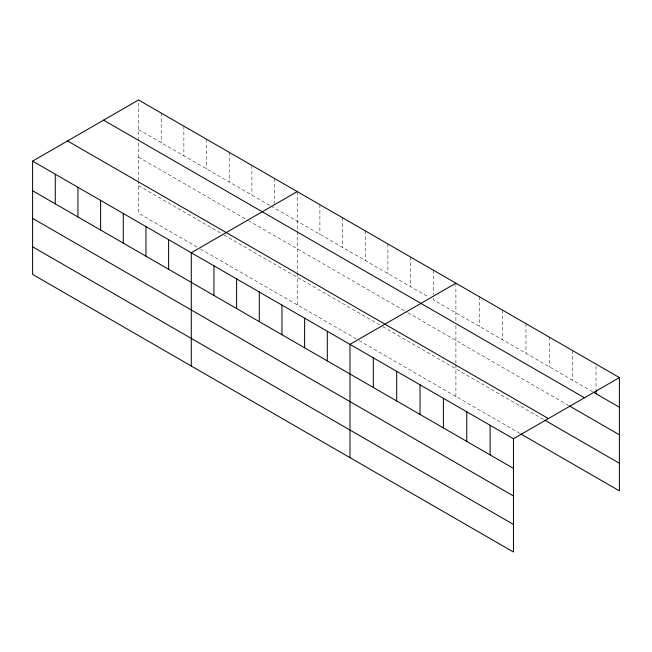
<?xml version="1.0" encoding="UTF-8"?>
<svg xmlns="http://www.w3.org/2000/svg" width="652" height="652" viewBox="0 0 652 652"><rect width="100%" height="100%" fill="white"/><g stroke="black" fill="none" stroke-linecap="round" stroke-linejoin="round"><path stroke-width="0.49" stroke-dasharray="3.26 2.44" d="M138.534 180.563L138.534 141.427M138.534 140.441L138.534 99.968M138.534 129.601L270.189 205.608M271.061 206.113L428.877 297.23M592.587 391.746L433.238 299.749L433.238 295.796M138.534 157.205L247.524 220.123M248.388 220.629L407.076 312.251M407.948 312.748L568.365 405.365M138.534 185.641L223.106 234.475M223.978 234.973L381.795 326.09M382.667 326.595L544.143 419.823M196.953 246.969L138.534 213.245L138.534 181.582M200.433 248.991L358.25 340.099M359.122 340.605L519.921 433.441M596.042 366.082L596.042 389.79M572.684 350.629L572.684 380.255M549.334 337.141L549.334 366.774M525.977 323.653L525.977 353.286M502.619 310.173L502.619 339.806M479.261 296.684L479.261 326.318M455.903 283.204L455.903 321.705M455.903 325.65L455.903 363.8M455.903 364.81L455.903 396.481M433.238 270.115L433.238 294.81M410.564 257.027L410.564 286.66M387.899 243.938L387.899 273.571M365.226 230.849L365.226 260.482M342.561 217.76L342.561 247.393M319.887 204.671L319.887 234.304M297.214 191.582L297.214 272.177M297.214 273.196L297.214 304.867M274.549 178.493L274.549 203.188M251.876 165.412L251.876 195.038M229.211 152.323L229.211 181.949M206.537 139.235L206.537 168.868M183.872 126.146L183.872 155.779M161.199 113.057L161.199 142.69"/><path stroke-width="0.98" d="M513.466 495.993L513.466 438.755L32.6 161.125L32.6 274.402L513.466 552.032L513.466 495.993L32.6 218.363M520.785 433.939L619.4 490.874L619.4 377.598L138.534 99.968L32.6 161.125M297.214 191.582L191.289 252.748L191.289 366.025M455.903 283.204L349.969 344.362L349.969 457.639M513.466 438.755L619.4 377.598M593.45 392.243L619.4 407.231M103.57 120.147L584.445 397.777M569.229 405.862L619.4 434.827M67.555 140.946L548.43 418.568M545.007 420.32L619.4 463.27M32.6 190.759L513.466 468.389M32.6 246.798L513.466 524.428M596.042 390.776L596.042 393.743M490.108 425.267L490.108 454.9M466.759 411.787L466.759 441.42M443.401 398.299L443.401 427.932M420.043 384.819L420.043 414.444M396.685 371.33L396.685 400.964M373.327 357.842L373.327 387.475M327.304 331.273L327.304 360.906M304.631 318.184L304.631 347.818M281.966 305.095L281.966 334.729M259.292 292.006L259.292 321.64M236.627 278.917L236.627 308.551M213.954 265.829L213.954 295.462M168.615 239.659L168.615 269.284M145.95 226.57L145.95 256.203M123.277 213.481L123.277 243.114M100.612 200.392L100.612 230.026M77.938 187.303L77.938 216.937M55.273 174.214L55.273 203.848"/></g></svg>
